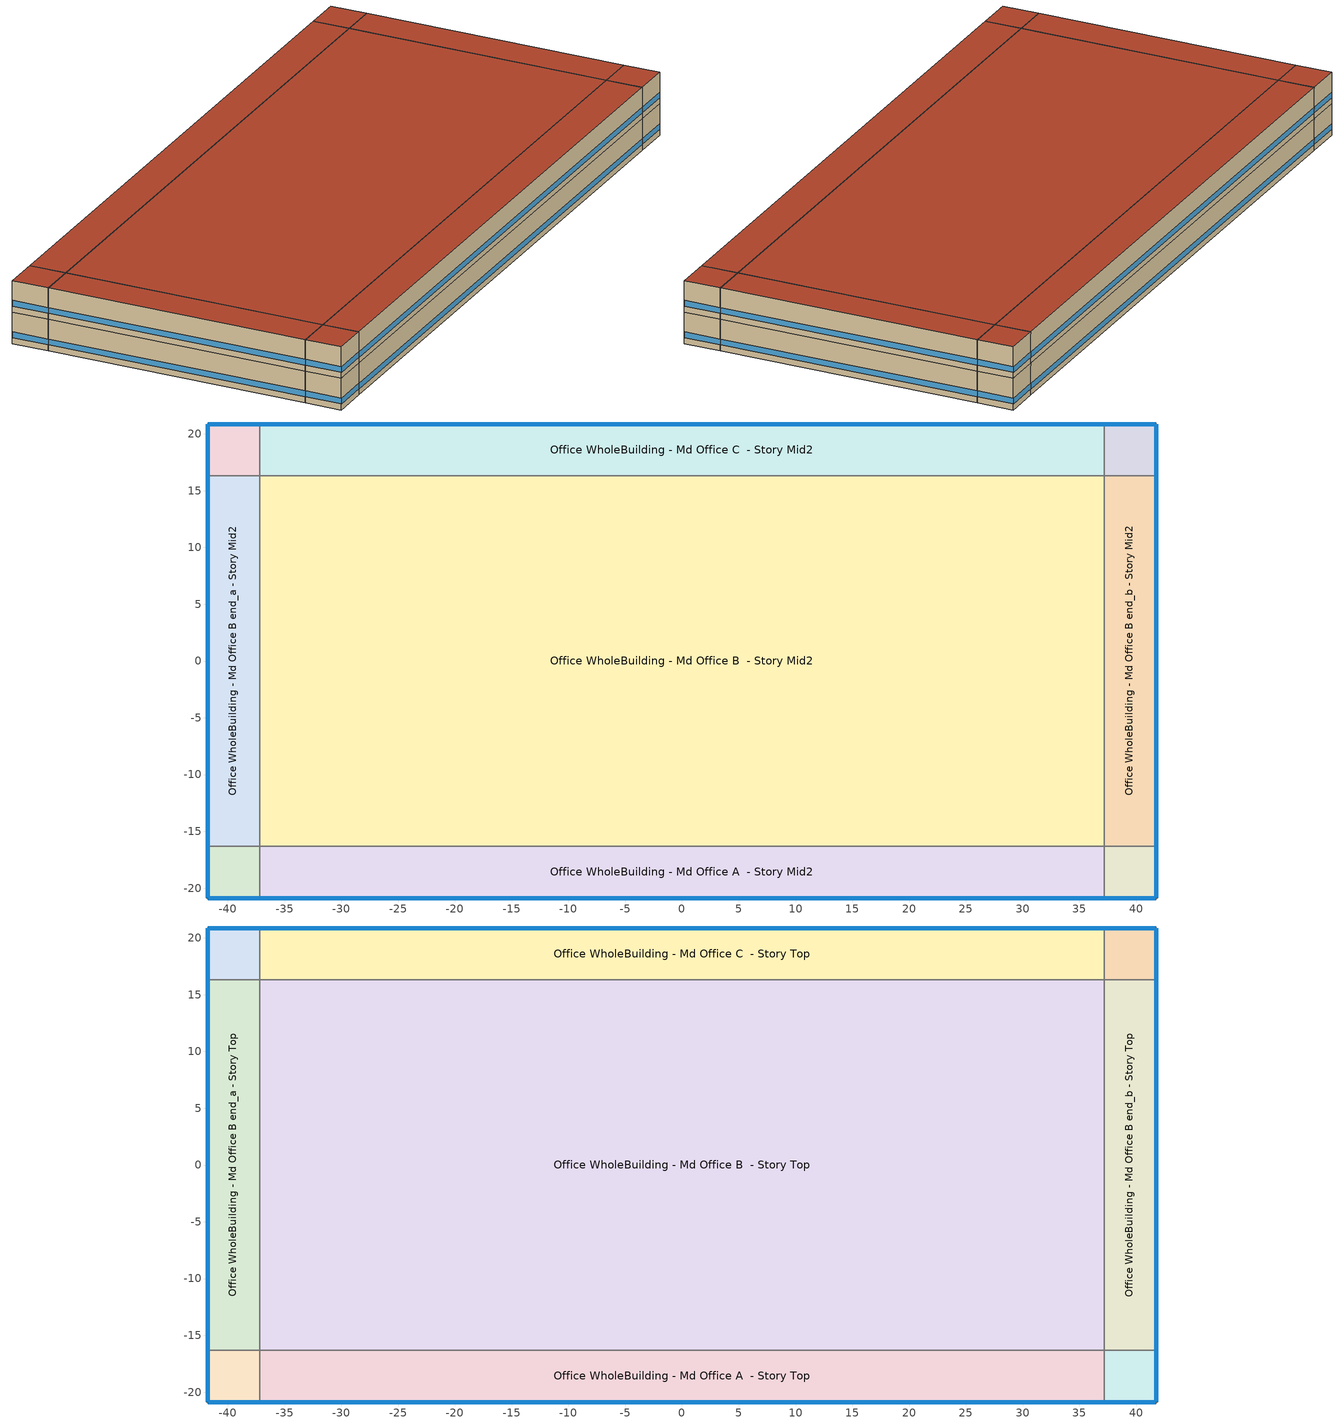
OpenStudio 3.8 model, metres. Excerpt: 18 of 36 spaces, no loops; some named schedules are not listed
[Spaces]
Office WholeBuilding - Md Office A end_a - Story Mid2
 floor adiabatic (Typical Interior Floor): -41.74,-20.87 -41.74,-16.3 -37.16,-16.3 -37.16,-20.87 z7.92
 wall outside: -41.74,-16.3 -41.74,-20.87 -37.16,-20.87 z7.92:11.89
 wall to Office WholeBuilding - Md Office B end_a - Story Mid2: -37.16,-16.3 -41.74,-16.3 z7.92:11.89
 wall to Office WholeBuilding - Md Office A  - Story Mid2: -37.16,-20.87 -37.16,-16.3 z7.92:11.89
 window (Window U-0.56 SHGC 0.39): -41.74,-16.32 -41.74,-20.84 / -41.71,-20.87 -37.19,-20.87 z8.69:9.41
 ceiling adiabatic (Typical Interior Ceiling): -37.16,-20.87 -37.16,-16.3 -41.74,-16.3 -41.74,-20.87 z11.89
Office WholeBuilding - Md Office B end_a - Story Mid2
 floor adiabatic (Typical Interior Floor): -41.74,-16.3 -41.74,16.3 -37.16,16.3 -37.16,-16.3 z7.92
 wall outside: -41.74,16.3 -41.74,-16.3 z7.92:11.89
 wall to Office WholeBuilding - Md Office C end_a - Story Mid2: -37.16,16.3 -41.74,16.3 z7.92:11.89
 wall to Office WholeBuilding - Md Office B  - Story Mid2: -37.16,-16.3 -37.16,16.3 z7.92:11.89
 window (Window U-0.56 SHGC 0.39): -41.74,16.27 -41.74,-16.27 z8.69:9.4
 ceiling adiabatic (Typical Interior Ceiling): -37.16,-16.3 -37.16,16.3 -41.74,16.3 -41.74,-16.3 z11.89
Office WholeBuilding - Md Office C end_a - Story Mid2
 floor adiabatic (Typical Interior Floor): -41.74,16.3 -41.74,20.87 -37.16,20.87 -37.16,16.3 z7.92
 wall outside: -37.16,20.87 -41.74,20.87 -41.74,16.3 z7.92:11.89
 wall to Office WholeBuilding - Md Office C  - Story Mid2: -37.16,16.3 -37.16,20.87 z7.92:11.89
 window (Window U-0.56 SHGC 0.39): -41.74,20.84 -41.74,16.32 / -37.19,20.87 -41.71,20.87 z8.69:9.41
 ceiling adiabatic (Typical Interior Ceiling): -37.16,16.3 -37.16,20.87 -41.74,20.87 -41.74,16.3 z11.89
Office WholeBuilding - Md Office A  - Story Mid2
 floor adiabatic (Typical Interior Floor): -37.16,-20.87 -37.16,-16.3 37.16,-16.3 37.16,-20.87 z7.92
 wall outside: -37.16,-20.87 37.16,-20.87 z7.92:11.89
 wall to Office WholeBuilding - Md Office B  - Story Mid2: 37.16,-16.3 -37.16,-16.3 z7.92:11.89
 wall to Office WholeBuilding - Md Office A end_b - Story Mid2: 37.16,-20.87 37.16,-16.3 z7.92:11.89
 window (Window U-0.56 SHGC 0.39): -37.14,-20.87 37.14,-20.87 z8.69:9.4
 ceiling adiabatic (Typical Interior Ceiling): 37.16,-20.87 37.16,-16.3 -37.16,-16.3 -37.16,-20.87 z11.89
Office WholeBuilding - Md Office B  - Story Mid2
 floor adiabatic (Typical Interior Floor): -37.16,-16.3 -37.16,16.3 37.16,16.3 37.16,-16.3 z7.92
 wall to Office WholeBuilding - Md Office C  - Story Mid2: 37.16,16.3 -37.16,16.3 z7.92:11.89
 wall to Office WholeBuilding - Md Office B end_b - Story Mid2: 37.16,-16.3 37.16,16.3 z7.92:11.89
 ceiling adiabatic (Typical Interior Ceiling): 37.16,-16.3 37.16,16.3 -37.16,16.3 -37.16,-16.3 z11.89
Office WholeBuilding - Md Office C  - Story Mid2
 floor adiabatic (Typical Interior Floor): -37.16,16.3 -37.16,20.87 37.16,20.87 37.16,16.3 z7.92
 wall outside: 37.16,20.87 -37.16,20.87 z7.92:11.89
 wall to Office WholeBuilding - Md Office C end_b - Story Mid2: 37.16,16.3 37.16,20.87 z7.92:11.89
 window (Window U-0.56 SHGC 0.39): 37.14,20.87 -37.14,20.87 z8.69:9.4
 ceiling adiabatic (Typical Interior Ceiling): 37.16,16.3 37.16,20.87 -37.16,20.87 -37.16,16.3 z11.89
Office WholeBuilding - Md Office A end_b - Story Mid2
 floor adiabatic (Typical Interior Floor): 37.16,-20.87 37.16,-16.3 41.74,-16.3 41.74,-20.87 z7.92
 wall outside: 37.16,-20.87 41.74,-20.87 41.74,-16.3 z7.92:11.89
 wall to Office WholeBuilding - Md Office B end_b - Story Mid2: 41.74,-16.3 37.16,-16.3 z7.92:11.89
 window (Window U-0.56 SHGC 0.39): 37.19,-20.87 41.71,-20.87 / 41.74,-20.84 41.74,-16.32 z8.69:9.41
 ceiling adiabatic (Typical Interior Ceiling): 41.74,-20.87 41.74,-16.3 37.16,-16.3 37.16,-20.87 z11.89
Office WholeBuilding - Md Office B end_b - Story Mid2
 floor adiabatic (Typical Interior Floor): 37.16,-16.3 37.16,16.3 41.74,16.3 41.74,-16.3 z7.92
 wall outside: 41.74,-16.3 41.74,16.3 z7.92:11.89
 wall to Office WholeBuilding - Md Office C end_b - Story Mid2: 41.74,16.3 37.16,16.3 z7.92:11.89
 window (Window U-0.56 SHGC 0.39): 41.74,-16.27 41.74,16.27 z8.69:9.4
 ceiling adiabatic (Typical Interior Ceiling): 41.74,-16.3 41.74,16.3 37.16,16.3 37.16,-16.3 z11.89
Office WholeBuilding - Md Office C end_b - Story Mid2
 floor adiabatic (Typical Interior Floor): 37.16,16.3 37.16,20.87 41.74,20.87 41.74,16.3 z7.92
 wall outside: 41.74,16.3 41.74,20.87 37.16,20.87 z7.92:11.89
 window (Window U-0.56 SHGC 0.39): 41.71,20.87 37.19,20.87 / 41.74,16.32 41.74,20.84 z8.69:9.41
 ceiling adiabatic (Typical Interior Ceiling): 41.74,16.3 41.74,20.87 37.16,20.87 37.16,16.3 z11.89
Office WholeBuilding - Md Office A end_a - Story Top
 floor adiabatic (Typical Interior Floor): -41.74,-20.87 -41.74,-16.3 -37.16,-16.3 -37.16,-20.87 z11.89
 wall outside: -41.74,-16.3 -41.74,-20.87 -37.16,-20.87 z11.89:15.85
 wall to Office WholeBuilding - Md Office B end_a - Story Top: -37.16,-16.3 -41.74,-16.3 z11.89:15.85
 wall to Office WholeBuilding - Md Office A  - Story Top: -37.16,-20.87 -37.16,-16.3 z11.89:15.85
 window (Window U-0.56 SHGC 0.39): -41.74,-16.32 -41.74,-20.84 / -41.71,-20.87 -37.19,-20.87 z12.65:13.37
 roof outside: -37.16,-20.87 -37.16,-16.3 -41.74,-16.3 -41.74,-20.87 z15.85
Office WholeBuilding - Md Office B end_a - Story Top
 floor adiabatic (Typical Interior Floor): -41.74,-16.3 -41.74,16.3 -37.16,16.3 -37.16,-16.3 z11.89
 wall outside: -41.74,16.3 -41.74,-16.3 z11.89:15.85
 wall to Office WholeBuilding - Md Office C end_a - Story Top: -37.16,16.3 -41.74,16.3 z11.89:15.85
 wall to Office WholeBuilding - Md Office B  - Story Top: -37.16,-16.3 -37.16,16.3 z11.89:15.85
 window (Window U-0.56 SHGC 0.39): -41.74,16.27 -41.74,-16.27 z12.65:13.36
 roof outside: -37.16,-16.3 -37.16,16.3 -41.74,16.3 -41.74,-16.3 z15.85
Office WholeBuilding - Md Office C end_a - Story Top
 floor adiabatic (Typical Interior Floor): -41.74,16.3 -41.74,20.87 -37.16,20.87 -37.16,16.3 z11.89
 wall outside: -37.16,20.87 -41.74,20.87 -41.74,16.3 z11.89:15.85
 wall to Office WholeBuilding - Md Office C  - Story Top: -37.16,16.3 -37.16,20.87 z11.89:15.85
 window (Window U-0.56 SHGC 0.39): -41.74,20.84 -41.74,16.32 / -37.19,20.87 -41.71,20.87 z12.65:13.37
 roof outside: -37.16,16.3 -37.16,20.87 -41.74,20.87 -41.74,16.3 z15.85
Office WholeBuilding - Md Office A  - Story Top
 floor adiabatic (Typical Interior Floor): -37.16,-20.87 -37.16,-16.3 37.16,-16.3 37.16,-20.87 z11.89
 wall outside: -37.16,-20.87 37.16,-20.87 z11.89:15.85
 wall to Office WholeBuilding - Md Office B  - Story Top: 37.16,-16.3 -37.16,-16.3 z11.89:15.85
 wall to Office WholeBuilding - Md Office A end_b - Story Top: 37.16,-20.87 37.16,-16.3 z11.89:15.85
 window (Window U-0.56 SHGC 0.39): -37.14,-20.87 37.14,-20.87 z12.65:13.36
 roof outside: 37.16,-20.87 37.16,-16.3 -37.16,-16.3 -37.16,-20.87 z15.85
Office WholeBuilding - Md Office B  - Story Top
 floor adiabatic (Typical Interior Floor): -37.16,-16.3 -37.16,16.3 37.16,16.3 37.16,-16.3 z11.89
 wall to Office WholeBuilding - Md Office C  - Story Top: 37.16,16.3 -37.16,16.3 z11.89:15.85
 wall to Office WholeBuilding - Md Office B end_b - Story Top: 37.16,-16.3 37.16,16.3 z11.89:15.85
 roof outside: 37.16,-16.3 37.16,16.3 -37.16,16.3 -37.16,-16.3 z15.85
Office WholeBuilding - Md Office C  - Story Top
 floor adiabatic (Typical Interior Floor): -37.16,16.3 -37.16,20.87 37.16,20.87 37.16,16.3 z11.89
 wall outside: 37.16,20.87 -37.16,20.87 z11.89:15.85
 wall to Office WholeBuilding - Md Office C end_b - Story Top: 37.16,16.3 37.16,20.87 z11.89:15.85
 window (Window U-0.56 SHGC 0.39): 37.14,20.87 -37.14,20.87 z12.65:13.36
 roof outside: 37.16,16.3 37.16,20.87 -37.16,20.87 -37.16,16.3 z15.85
Office WholeBuilding - Md Office A end_b - Story Top
 floor adiabatic (Typical Interior Floor): 37.16,-20.87 37.16,-16.3 41.74,-16.3 41.74,-20.87 z11.89
 wall outside: 37.16,-20.87 41.74,-20.87 41.74,-16.3 z11.89:15.85
 wall to Office WholeBuilding - Md Office B end_b - Story Top: 41.74,-16.3 37.16,-16.3 z11.89:15.85
 window (Window U-0.56 SHGC 0.39): 37.19,-20.87 41.71,-20.87 / 41.74,-20.84 41.74,-16.32 z12.65:13.37
 roof outside: 41.74,-20.87 41.74,-16.3 37.16,-16.3 37.16,-20.87 z15.85
Office WholeBuilding - Md Office B end_b - Story Top
 floor adiabatic (Typical Interior Floor): 37.16,-16.3 37.16,16.3 41.74,16.3 41.74,-16.3 z11.89
 wall outside: 41.74,-16.3 41.74,16.3 z11.89:15.85
 wall to Office WholeBuilding - Md Office C end_b - Story Top: 41.74,16.3 37.16,16.3 z11.89:15.85
 window (Window U-0.56 SHGC 0.39): 41.74,-16.27 41.74,16.27 z12.65:13.36
 roof outside: 41.74,-16.3 41.74,16.3 37.16,16.3 37.16,-16.3 z15.85
Office WholeBuilding - Md Office C end_b - Story Top
 floor adiabatic (Typical Interior Floor): 37.16,16.3 37.16,20.87 41.74,20.87 41.74,16.3 z11.89
 wall outside: 41.74,16.3 41.74,20.87 37.16,20.87 z11.89:15.85
 window (Window U-0.56 SHGC 0.39): 41.71,20.87 37.19,20.87 / 41.74,16.32 41.74,20.84 z12.65:13.37
 roof outside: 41.74,16.3 41.74,20.87 37.16,20.87 37.16,16.3 z15.85
[Site]
Greenville Greenvil_SC_USA: Latitude {deg}=34.9; Longitude {deg}=-82.22; Time Zone {hr}=-5; Elevation {m}=296; Terrain=City
[Site:WaterMainsTemperature]
Calculation Method=Correlation; Annual Average Outdoor Air Temperature {C}=16.2892; Maximum Difference In Monthly Average Outdoor Air Temperatures {deltaC}=21.78
[SizingPeriod:DesignDay] Barometric Pressure {Pa}=97819; Rain Indicator=No; Snow Indicator=No; Day of Month=21; Daylight Saving Time Indicator=No; Humidity Condition Type=Wetbulb; Dry-Bulb Temperature Range Modifier Type=DefaultMultipliers
Name | Maximum Dry-Bulb Temperature {C} | Daily Dry-Bulb Temperature Range {deltaC} | Wind Speed {m/s} | Wind Direction {deg} | Month | Day Type | Wetbulb or DewPoint at Maximum Dry-Bulb {C} | Solar Model Indicator | ASHRAE Clear Sky Optical Depth for Beam Irradiance | ASHRAE Clear Sky Optical Depth for Diffuse Irradiance | Sky Clearness
Greenville Greenvil Ann Clg .4% Condns DB=>MWB 1 | 34.7 | 10.7 | 3.6 | 230 | 7 | SummerDesignDay | 23.2 | ASHRAETau | 0.455 | 2.141
Greenville Greenvil Ann Clg .4% Condns WB=>MDB 1 | 31.1 | 10.7 | 3.6 | 230 | 7 | SummerDesignDay | 25.1 | ASHRAETau | 0.455 | 2.141
Greenville Greenvil Ann Htg 99.6% Condns DB 1 | -6 | 0 | 2.5 | 30 | 1 | WinterDesignDay | -6 | ASHRAEClearSky |  |  | 0
Greenville Greenvil August .4% Condns DB=>MCWB 1 | 36.9 | 10.2 | 3.6 | 230 | 8 | SummerDesignDay | 23.3 | ASHRAETau | 0.441 | 2.204
[ClimateZones]
Climate Zone Institution Name 1=ASHRAE; Climate Zone Document Name 1=ANSI/ASHRAE Standard 169; Climate Zone Document Year 1=2006; Climate Zone Value 1=ASHRAE 169-2013-3A
[Building]
ComStock 90.1-2004|MediumOffice: North Axis {deg}=225; Default Construction Set=ComStock 90.1-2004 - Office - ASHRAE 169-2013-3A; Default Schedule Set=Building Default Schedule Set; Standards Building Type=Office
[Site:GroundTemperature:FCfactorMethod]
January Ground Temperature {C}=16; February Ground Temperature {C}=11.9; March Ground Temperature {C}=7.7; April Ground Temperature {C}=4; May Ground Temperature {C}=7.9; June Ground Temperature {C}=13.8; July Ground Temperature {C}=17.2; August Ground Temperature {C}=20.8; September Ground Temperature {C}=24.8; October Ground Temperature {C}=26.1; November Ground Temperature {C}=26.5; December Ground Temperature {C}=22.5
[DefaultConstructionSet]
ComStock 90.1-2004 - Office - ASHRAE 169-2013-3A: Default Exterior Surface Constructions=Default Surface Constructions 1; Default Interior Surface Constructions=Default Surface Constructions 2; Default Ground Contact Surface Constructions=Default Surface Constructions 3; Default Exterior SubSurface Constructions=Default Sub Surface Constructions 1; Default Interior SubSurface Constructions=Default Sub Surface Constructions 2; Interior Partition Construction=Typical Interior Partition
[DefaultSurfaceConstructions]
Name | Floor Construction | Wall Construction | Roof Ceiling Construction
Default Surface Constructions 1 | Typical Insulated Exterior Mass Floor R-9.35 | Typical Insulated Steel Framed Exterior Wall R-8.06 | Typical IEAD Roof R-15.87
Default Surface Constructions 2 | Typical Interior Floor | Typical Interior Wall | Typical Interior Ceiling
Default Surface Constructions 3 | Typical Insulated Carpeted 6in Slab Floor | Typical Insulated Basement Mass Wall
[Construction]
Typical Insulated Exterior Mass Floor R-9.35: Typical Insulation R-6.78, 4 in. Normalweight Concrete Floor, Typical Carpet Pad
Typical IEAD Roof R-15.87: Roof Membrane, Typical Insulation R-14.76, Metal Roof Surface
Typical Interior Floor: 100mm Normalweight concrete floor, CP02 CARPET PAD
Typical Interior Wall: G01 13mm gypsum board, G01 13mm gypsum board
Typical Interior Ceiling: CP02 CARPET PAD, 100mm Normalweight concrete floor
Typical Insulated Carpeted 6in Slab Floor: 6 in. Normalweight Concrete Floor, Typical Carpet Pad
Typical Insulated Basement Mass Wall: 8 in. Concrete Block Basement Wall
U 0.57 SHGC 0.25 Dbl Ref-C-H Clr 6mm/6mm Air: REF C CLEAR HI 6MM, AIR 6MM, CLEAR 6MM
Typical Insulated Metal Door R-1.43: F08 Metal surface, Typical Insulation R-0.58
Typical Overhead Door R-0.86: Typical Insulation R-0.01
U 1.17 SHGC 0.39 Simple Glazing Skylight U-1.17 SHGC 0.0: U 1.17 SHGC 0.39 Simple Glazing U-1.17 SHGC 0.0
Typical Interior Window: Clear 3mm
Typical Interior Door; Typical Interior Partition: G05 25mm wood
Typical Insulated Steel Framed Exterior Wall R-8.06: 25mm Stucco, 5/8 in. Gypsum Board, Typical Insulation R-5.89, 5/8 in. Gypsum Board
InteriorFurnishings 1: Std Wood 6inch 1
Window U-0.56 SHGC 0.39: Simple Glazing Double - LowE - Clear - Aluminum
[Material:NoMass] Roughness=Smooth; Thermal Absorptance=0.9; Solar Absorptance=0.7
Name | Thermal Resistance {m2-K/W} | Visible Absorptance
Typical Insulation R-6.78 | 1.19347 | 0.7
Typical Carpet Pad; CP02 CARPET PAD | 0.21648 | 0.8
Typical Insulation R-14.76 | 2.59864 | 0.7
Typical Insulation R-0.58 | 0.101875 | 0.7
Typical Insulation R-0.01 | 0.001 | 0.7
Typical Insulation R-5.89 | 1.03652 | 0.7
[Material] Thermal Absorptance=0.9
Name | Roughness | Thickness {m} | Conductivity {W/m-K} | Density {kg/m3} | Specific Heat {J/kg-K} | Solar Absorptance | Visible Absorptance
4 in. Normalweight Concrete Floor | MediumRough | 0.1016 | 2.31 | 2322 | 832 | 0.7 | 0.7
Roof Membrane | VeryRough | 0.0095 | 0.16 | 1121.29 | 1460 | 0.7 | 0.7
Metal Roof Surface; F08 Metal surface | Smooth | 0.0008 | 45.28 | 7824 | 500 | 0.7 | 0.7
100mm Normalweight concrete floor | MediumRough | 0.1016 | 2.31045 | 2322 | 832.557 | 0.7 | 0.7
G01 13mm gypsum board | Smooth | 0.0127 | 0.160031 | 800.001 | 1090.73 | 0.7 | 0.5
6 in. Normalweight Concrete Floor | MediumRough | 0.1524 | 2.31 | 2322 | 832 | 0.7 | 0.7
8 in. Concrete Block Basement Wall | MediumRough | 0.2032 | 1.326 | 1842 | 912 | 0.7 | 0.7
G05 25mm wood | MediumSmooth | 0.0254 | 0.15 | 608 | 1630 | 0.5 | 0.5
25mm Stucco | Smooth | 0.0254 | 0.72 | 1856 | 840 | 0.7 | 0.7
5/8 in. Gypsum Board | MediumSmooth | 0.0159 | 0.16 | 800 | 1090 | 0.7 | 0.7
Std Wood 6inch 1 | MediumSmooth | 0.15 | 0.12 | 540 | 1210 | 0.7 | 0.7
[DefaultSubSurfaceConstructions]
Name | Fixed Window Construction | Operable Window Construction | Door Construction | Glass Door Construction | Overhead Door Construction | Skylight Construction | Tubular Daylight Dome Construction | Tubular Daylight Diffuser Construction
Default Sub Surface Constructions 1 | U 0.57 SHGC 0.25 Dbl Ref-C-H Clr 6mm/6mm Air | U 0.57 SHGC 0.25 Dbl Ref-C-H Clr 6mm/6mm Air | Typical Insulated Metal Door R-1.43 | U 0.57 SHGC 0.25 Dbl Ref-C-H Clr 6mm/6mm Air | Typical Overhead Door R-0.86 | U 1.17 SHGC 0.39 Simple Glazing Skylight U-1.17 SHGC 0.0 | Typical Interior Window | Typical Interior Window
Default Sub Surface Constructions 2 | Typical Interior Window | Typical Interior Window | Typical Interior Door
[WindowMaterial:Glazing] Optical Data Type=SpectralAverage; Infrared Transmittance at Normal Incidence=0; Front Side Infrared Hemispherical Emissivity=0.84; Conductivity {W/m-K}=0.9; Dirt Correction Factor for Solar and Visible Transmittance=1; Solar Diffusing=No
Name | Thickness {m} | Solar Transmittance at Normal Incidence | Front Side Solar Reflectance at Normal Incidence | Back Side Solar Reflectance at Normal Incidence | Visible Transmittance at Normal Incidence | Front Side Visible Reflectance at Normal Incidence | Back Side Visible Reflectance at Normal Incidence | Back Side Infrared Hemispherical Emissivity
REF C CLEAR HI 6MM | 0.006 | 0.2 | 0.16 | 0.39 | 0.22 | 0.17 | 0.35 | 0.55
CLEAR 6MM | 0.006 | 0.775 | 0.071 | 0.071 | 0.881 | 0.08 | 0.08 | 0.84
Clear 3mm | 0.003 | 0.837 | 0.075 | 0.075 | 0.898 | 0.081 | 0.081 | 0.84
[WindowMaterial:Gas]
AIR 6MM: Gas Type=Air; Thickness {m}=0.0063
[WindowMaterial:SimpleGlazingSystem]
Name | U-Factor {W/m2-K} | Solar Heat Gain Coefficient | Visible Transmittance
U 1.17 SHGC 0.39 Simple Glazing U-1.17 SHGC 0.0 | 6.64357 | 0.39 | 0.23
Simple Glazing Double - LowE - Clear - Aluminum | 3.17415 | 0.386 | 0.591
[SpaceType]
Office WholeBuilding - Md Office - ComStock 90.1-2004: Default Schedule Set=Office WholeBuilding - Md Office Schedule Set; Design Specification Outdoor Air Object=Office WholeBuilding - Md Office Ventilation; Standards Building Type=Office; Standards Space Type=WholeBuilding - Md Office
[BuildingStory] Nominal Floor to Floor Height {m}=3.9624
Name | Nominal Z Coordinate {m}
Story Mid2 | 7.9248
Story Top | 11.8872
[Space] Space Type=Office WholeBuilding - Md Office - ComStock 90.1-2004
Name | Building Story | Thermal Zone
Office WholeBuilding - Md Office A end_a - Story Mid2 | Story Mid2 | Zone Office WholeBuilding - Md Office A end_a - Story Mid2
Office WholeBuilding - Md Office B end_a - Story Mid2 | Story Mid2 | Zone Office WholeBuilding - Md Office B end_a - Story Mid2
Office WholeBuilding - Md Office C end_a - Story Mid2 | Story Mid2 | Zone Office WholeBuilding - Md Office C end_a - Story Mid2
Office WholeBuilding - Md Office A  - Story Mid2 | Story Mid2 | Zone Office WholeBuilding - Md Office A  - Story Mid2
Office WholeBuilding - Md Office B  - Story Mid2 | Story Mid2 | Zone Office WholeBuilding - Md Office B  - Story Mid2
Office WholeBuilding - Md Office C  - Story Mid2 | Story Mid2 | Zone Office WholeBuilding - Md Office C  - Story Mid2
Office WholeBuilding - Md Office A end_b - Story Mid2 | Story Mid2 | Zone Office WholeBuilding - Md Office A end_b - Story Mid2
Office WholeBuilding - Md Office B end_b - Story Mid2 | Story Mid2 | Zone Office WholeBuilding - Md Office B end_b - Story Mid2
Office WholeBuilding - Md Office C end_b - Story Mid2 | Story Mid2 | Zone Office WholeBuilding - Md Office C end_b - Story Mid2
Office WholeBuilding - Md Office A end_a - Story Top | Story Top | Zone Office WholeBuilding - Md Office A end_a - Story Top
Office WholeBuilding - Md Office B end_a - Story Top | Story Top | Zone Office WholeBuilding - Md Office B end_a - Story Top
Office WholeBuilding - Md Office C end_a - Story Top | Story Top | Zone Office WholeBuilding - Md Office C end_a - Story Top
Office WholeBuilding - Md Office A  - Story Top | Story Top | Zone Office WholeBuilding - Md Office A  - Story Top
Office WholeBuilding - Md Office B  - Story Top | Story Top | Zone Office WholeBuilding - Md Office B  - Story Top
Office WholeBuilding - Md Office C  - Story Top | Story Top | Zone Office WholeBuilding - Md Office C  - Story Top
Office WholeBuilding - Md Office A end_b - Story Top | Story Top | Zone Office WholeBuilding - Md Office A end_b - Story Top
Office WholeBuilding - Md Office B end_b - Story Top | Story Top | Zone Office WholeBuilding - Md Office B end_b - Story Top
Office WholeBuilding - Md Office C end_b - Story Top | Story Top | Zone Office WholeBuilding - Md Office C end_b - Story Top
[ThermalZone] Multiplier=1; Use Ideal Air Loads=No
Name | Thermostat
Zone Office WholeBuilding - Md Office A end_a - Story Mid2 | Office WholeBuilding - Md Office - ComStock 90.1-2004 Thermostat 6
Zone Office WholeBuilding - Md Office B end_a - Story Mid2 | Office WholeBuilding - Md Office - ComStock 90.1-2004 Thermostat 18
Zone Office WholeBuilding - Md Office C end_a - Story Mid2 | Office WholeBuilding - Md Office - ComStock 90.1-2004 Thermostat 30
Zone Office WholeBuilding - Md Office A  - Story Mid2 | Office WholeBuilding - Md Office - ComStock 90.1-2004 Thermostat 2
Zone Office WholeBuilding - Md Office B  - Story Mid2 | Office WholeBuilding - Md Office - ComStock 90.1-2004 Thermostat 14
Zone Office WholeBuilding - Md Office C  - Story Mid2 | Office WholeBuilding - Md Office - ComStock 90.1-2004 Thermostat 26
Zone Office WholeBuilding - Md Office A end_b - Story Mid2 | Office WholeBuilding - Md Office - ComStock 90.1-2004 Thermostat 10
Zone Office WholeBuilding - Md Office B end_b - Story Mid2 | Office WholeBuilding - Md Office - ComStock 90.1-2004 Thermostat 22
Zone Office WholeBuilding - Md Office C end_b - Story Mid2 | Office WholeBuilding - Md Office - ComStock 90.1-2004 Thermostat 34
Zone Office WholeBuilding - Md Office A end_a - Story Top | Office WholeBuilding - Md Office - ComStock 90.1-2004 Thermostat 7
Zone Office WholeBuilding - Md Office B end_a - Story Top | Office WholeBuilding - Md Office - ComStock 90.1-2004 Thermostat 19
Zone Office WholeBuilding - Md Office C end_a - Story Top | Office WholeBuilding - Md Office - ComStock 90.1-2004 Thermostat 31
Zone Office WholeBuilding - Md Office A  - Story Top | Office WholeBuilding - Md Office - ComStock 90.1-2004 Thermostat 3
Zone Office WholeBuilding - Md Office B  - Story Top | Office WholeBuilding - Md Office - ComStock 90.1-2004 Thermostat 15
Zone Office WholeBuilding - Md Office C  - Story Top | Office WholeBuilding - Md Office - ComStock 90.1-2004 Thermostat 27
Zone Office WholeBuilding - Md Office A end_b - Story Top | Office WholeBuilding - Md Office - ComStock 90.1-2004 Thermostat 11
Zone Office WholeBuilding - Md Office B end_b - Story Top | Office WholeBuilding - Md Office - ComStock 90.1-2004 Thermostat 23
Zone Office WholeBuilding - Md Office C end_b - Story Top | Office WholeBuilding - Md Office - ComStock 90.1-2004 Thermostat 35
[People:Definition]
Office WholeBuilding - Md Office People Definition: Number of People Calculation Method=People/Area; People per Space Floor Area {person/m2}=0.0538196; Fraction Radiant=0.3
[People]
Office WholeBuilding - Md Office People: People Definition=Office WholeBuilding - Md Office People Definition; Space or SpaceType=Office WholeBuilding - Md Office - ComStock 90.1-2004; Work Efficiency Schedule=Work Efficiency Schedule; Clothing Insulation Schedule=Clothing Schedule; Air Velocity Schedule=Air Velocity Schedule; Multiplier=1
[Lights:Definition] Design Level Calculation Method=Watts/Area; Fraction Visible=0.2; Return Air Fraction=0
Name | Watts per Space Floor Area {W/m2} | Fraction Radiant
Office WholeBuilding - Md Office - ComStock 90.1-2004 General Lights Definition | 5.0993 | 0.31
Office WholeBuilding - Md Office - ComStock 90.1-2004 Wall Wash Lights Definition | 3.64317 | 0.125
[ElectricEquipment:Definition]
Office WholeBuilding - Md Office Elec Equip Definition: Design Level Calculation Method=Watts/Area; Watts per Space Floor Area {W/m2}=8.07293; Fraction Latent=0; Fraction Radiant=0.5; Fraction Lost=0
[ElectricEquipment]
Office WholeBuilding - Md Office Elec Equip: Electric Equipment Definition=Office WholeBuilding - Md Office Elec Equip Definition; Space or SpaceType=Office WholeBuilding - Md Office - ComStock 90.1-2004; Schedule=Office BLDG_EQUIP_EndUseData BPR Adjusted
[DesignSpecification:OutdoorAir]
Office WholeBuilding - Md Office Ventilation: Outdoor Air Method=Sum; Outdoor Air Flow per Floor Area {m3/s-m2}=0.000508
[DefaultScheduleSet]
Name | Number of People Schedule | People Activity Level Schedule | Lighting Schedule | Electric Equipment Schedule | Infiltration Schedule | Hours of Operation Schedule
Office WholeBuilding - Md Office Schedule Set | OfficeMedium BLDG_OCC_SCH | OfficeMedium ACTIVITY_SCH | Office BLDG_LIGHT_EndUseData | Office BLDG_EQUIP_EndUseData | OfficeMedium INFIL_SCH_PNNL
Building Default Schedule Set |  |  |  |  |  | Building Hours of Operation NonResidential
[Exterior:Lights:Definition]
Name | Design Level {W}
Parking Areas and Drives Def (W/ft^2) | 0.0414577
Building Facades Def (W/ft^2) | 0.2
Main Entries Def (W/ft) | 30
Other Doors Def (W/ft) | 20
[Exterior:Lights] Control Option=AstronomicalClock
Name | Exterior Lights Definition | Schedule | Multiplier
Parking Areas and Drives | Parking Areas and Drives Def (W/ft^2) | Always On Discrete | 243000
Building Facades | Building Facades Def (W/ft^2) | Schedule Ruleset 1 | 10680.6
Main Entries | Main Entries Def (W/ft) | Always On Discrete | 30
Other Doors | Other Doors Def (W/ft) | Always On Discrete | 45
[ThermostatSetpoint:DualSetpoint] Heating Setpoint Temperature Schedule=OfficeMedium HTGSETP_SCH_PACU_VAV_bot; Cooling Setpoint Temperature Schedule=OfficeMedium CLGSETP_SCH_NO_SETBACK
Office WholeBuilding - Md Office - ComStock 90.1-2004 Thermostat 2; Office WholeBuilding - Md Office - ComStock 90.1-2004 Thermostat 3; Office WholeBuilding - Md Office - ComStock 90.1-2004 Thermostat 6; Office WholeBuilding - Md Office - ComStock 90.1-2004 Thermostat 7; Office WholeBuilding - Md Office - ComStock 90.1-2004 Thermostat 10; Office WholeBuilding - Md Office - ComStock 90.1-2004 Thermostat 11; Office WholeBuilding - Md Office - ComStock 90.1-2004 Thermostat 14; Office WholeBuilding - Md Office - ComStock 90.1-2004 Thermostat 15; Office WholeBuilding - Md Office - ComStock 90.1-2004 Thermostat 18; Office WholeBuilding - Md Office - ComStock 90.1-2004 Thermostat 19; Office WholeBuilding - Md Office - ComStock 90.1-2004 Thermostat 22; Office WholeBuilding - Md Office - ComStock 90.1-2004 Thermostat 23; Office WholeBuilding - Md Office - ComStock 90.1-2004 Thermostat 26; Office WholeBuilding - Md Office - ComStock 90.1-2004 Thermostat 27; Office WholeBuilding - Md Office - ComStock 90.1-2004 Thermostat 30; Office WholeBuilding - Md Office - ComStock 90.1-2004 Thermostat 31; Office WholeBuilding - Md Office - ComStock 90.1-2004 Thermostat 34; Office WholeBuilding - Md Office - ComStock 90.1-2004 Thermostat 35
[InternalMass:Definition]
Internal Mass Definition 2: Construction=InteriorFurnishings 1; Design Level Calculation Method=SurfaceArea/Area; Surface Area per Space Floor Area=2
[InternalMass] Internal Mass Definition=Internal Mass Definition 2; Multiplier=1
Name | Space or SpaceType
Office WholeBuilding - Md Office C end_b - Story Top Mass | Office WholeBuilding - Md Office C end_b - Story Top
Office WholeBuilding - Md Office B end_b - Story Top Mass | Office WholeBuilding - Md Office B end_b - Story Top
Office WholeBuilding - Md Office C  - Story Top Mass | Office WholeBuilding - Md Office C  - Story Top
Office WholeBuilding - Md Office A  - Story Top Mass | Office WholeBuilding - Md Office A  - Story Top
Office WholeBuilding - Md Office C end_a - Story Top Mass | Office WholeBuilding - Md Office C end_a - Story Top
Office WholeBuilding - Md Office A end_b - Story Top Mass | Office WholeBuilding - Md Office A end_b - Story Top
Office WholeBuilding - Md Office C end_a - Story Mid2 Mass | Office WholeBuilding - Md Office C end_a - Story Mid2
Office WholeBuilding - Md Office B  - Story Top Mass | Office WholeBuilding - Md Office B  - Story Top
Office WholeBuilding - Md Office C end_b - Story Mid2 Mass | Office WholeBuilding - Md Office C end_b - Story Mid2
Office WholeBuilding - Md Office C  - Story Mid2 Mass | Office WholeBuilding - Md Office C  - Story Mid2
Office WholeBuilding - Md Office A end_b - Story Mid2 Mass | Office WholeBuilding - Md Office A end_b - Story Mid2
Office WholeBuilding - Md Office B end_a - Story Mid2 Mass | Office WholeBuilding - Md Office B end_a - Story Mid2
Office WholeBuilding - Md Office A  - Story Mid2 Mass | Office WholeBuilding - Md Office A  - Story Mid2
Office WholeBuilding - Md Office B end_b - Story Mid2 Mass | Office WholeBuilding - Md Office B end_b - Story Mid2
Office WholeBuilding - Md Office B  - Story Mid2 Mass | Office WholeBuilding - Md Office B  - Story Mid2
Office WholeBuilding - Md Office A end_a - Story Top Mass | Office WholeBuilding - Md Office A end_a - Story Top
Office WholeBuilding - Md Office A end_a - Story Mid2 Mass | Office WholeBuilding - Md Office A end_a - Story Mid2
Office WholeBuilding - Md Office B end_a - Story Top Mass | Office WholeBuilding - Md Office B end_a - Story Top
[Lights] Space or SpaceType=Office WholeBuilding - Md Office - ComStock 90.1-2004; Schedule=Office BLDG_LIGHT_EndUseData BPR Adjusted; Fraction Replaceable=1
Name | Lights Definition
Office WholeBuilding - Md Office - ComStock 90.1-2004 General Lighting | Office WholeBuilding - Md Office - ComStock 90.1-2004 General Lights Definition
Office WholeBuilding - Md Office - ComStock 90.1-2004 Wall Wash Lighting | Office WholeBuilding - Md Office - ComStock 90.1-2004 Wall Wash Lights Definition
[SpaceInfiltration:DesignFlowRate] Design Flow Rate Calculation Method=Flow/ExteriorArea; Flow per Exterior Surface Area {m3/s-m2}=0.00123985; Velocity Term Coefficient=0
Name | Space or SpaceType | Schedule | Constant Term Coefficient | Temperature Term Coefficient | Velocity Squared Term Coefficient
Office WholeBuilding - Md Office C end_b - Story Top HVAC On Infiltration | Office WholeBuilding - Md Office C end_b - Story Top | Infiltration HVAC On Schedule | -0.0451 | 0.0046 | 0.0327
Office WholeBuilding - Md Office C end_b - Story Top HVAC Off Infiltration | Office WholeBuilding - Md Office C end_b - Story Top | Infiltration HVAC Off Schedule | 0 | 0.0173 | 0.0398
Office WholeBuilding - Md Office B end_b - Story Top HVAC On Infiltration | Office WholeBuilding - Md Office B end_b - Story Top | Infiltration HVAC On Schedule | -0.0451 | 0.0046 | 0.0327
Office WholeBuilding - Md Office B end_b - Story Top HVAC Off Infiltration | Office WholeBuilding - Md Office B end_b - Story Top | Infiltration HVAC Off Schedule | 0 | 0.0173 | 0.0398
Office WholeBuilding - Md Office C  - Story Top HVAC On Infiltration | Office WholeBuilding - Md Office C  - Story Top | Infiltration HVAC On Schedule | -0.0451 | 0.0046 | 0.0327
Office WholeBuilding - Md Office C  - Story Top HVAC Off Infiltration | Office WholeBuilding - Md Office C  - Story Top | Infiltration HVAC Off Schedule | 0 | 0.0173 | 0.0398
Office WholeBuilding - Md Office A  - Story Top HVAC On Infiltration | Office WholeBuilding - Md Office A  - Story Top | Infiltration HVAC On Schedule | -0.0451 | 0.0046 | 0.0327
Office WholeBuilding - Md Office A  - Story Top HVAC Off Infiltration | Office WholeBuilding - Md Office A  - Story Top | Infiltration HVAC Off Schedule | 0 | 0.0173 | 0.0398
Office WholeBuilding - Md Office C end_a - Story Top HVAC On Infiltration | Office WholeBuilding - Md Office C end_a - Story Top | Infiltration HVAC On Schedule | -0.0451 | 0.0046 | 0.0327
Office WholeBuilding - Md Office C end_a - Story Top HVAC Off Infiltration | Office WholeBuilding - Md Office C end_a - Story Top | Infiltration HVAC Off Schedule | 0 | 0.0173 | 0.0398
Office WholeBuilding - Md Office A end_b - Story Top HVAC On Infiltration | Office WholeBuilding - Md Office A end_b - Story Top | Infiltration HVAC On Schedule | -0.0451 | 0.0046 | 0.0327
Office WholeBuilding - Md Office A end_b - Story Top HVAC Off Infiltration | Office WholeBuilding - Md Office A end_b - Story Top | Infiltration HVAC Off Schedule | 0 | 0.0173 | 0.0398
Office WholeBuilding - Md Office C end_a - Story Mid2 HVAC On Infiltration | Office WholeBuilding - Md Office C end_a - Story Mid2 | Infiltration HVAC On Schedule | -0.0451 | 0.0046 | 0.0327
Office WholeBuilding - Md Office C end_a - Story Mid2 HVAC Off Infiltration | Office WholeBuilding - Md Office C end_a - Story Mid2 | Infiltration HVAC Off Schedule | 0 | 0.0173 | 0.0398
Office WholeBuilding - Md Office B  - Story Top HVAC On Infiltration | Office WholeBuilding - Md Office B  - Story Top | Infiltration HVAC On Schedule | -0.0451 | 0.0046 | 0.0327
Office WholeBuilding - Md Office B  - Story Top HVAC Off Infiltration | Office WholeBuilding - Md Office B  - Story Top | Infiltration HVAC Off Schedule | 0 | 0.0173 | 0.0398
Office WholeBuilding - Md Office C end_b - Story Mid2 HVAC On Infiltration | Office WholeBuilding - Md Office C end_b - Story Mid2 | Infiltration HVAC On Schedule | -0.0451 | 0.0046 | 0.0327
Office WholeBuilding - Md Office C end_b - Story Mid2 HVAC Off Infiltration | Office WholeBuilding - Md Office C end_b - Story Mid2 | Infiltration HVAC Off Schedule | 0 | 0.0173 | 0.0398
Office WholeBuilding - Md Office C  - Story Mid2 HVAC On Infiltration | Office WholeBuilding - Md Office C  - Story Mid2 | Infiltration HVAC On Schedule | -0.0451 | 0.0046 | 0.0327
Office WholeBuilding - Md Office C  - Story Mid2 HVAC Off Infiltration | Office WholeBuilding - Md Office C  - Story Mid2 | Infiltration HVAC Off Schedule | 0 | 0.0173 | 0.0398
Office WholeBuilding - Md Office A end_b - Story Mid2 HVAC On Infiltration | Office WholeBuilding - Md Office A end_b - Story Mid2 | Infiltration HVAC On Schedule | -0.0451 | 0.0046 | 0.0327
Office WholeBuilding - Md Office A end_b - Story Mid2 HVAC Off Infiltration | Office WholeBuilding - Md Office A end_b - Story Mid2 | Infiltration HVAC Off Schedule | 0 | 0.0173 | 0.0398
Office WholeBuilding - Md Office B end_a - Story Mid2 HVAC On Infiltration | Office WholeBuilding - Md Office B end_a - Story Mid2 | Infiltration HVAC On Schedule | -0.0451 | 0.0046 | 0.0327
Office WholeBuilding - Md Office B end_a - Story Mid2 HVAC Off Infiltration | Office WholeBuilding - Md Office B end_a - Story Mid2 | Infiltration HVAC Off Schedule | 0 | 0.0173 | 0.0398
Office WholeBuilding - Md Office A  - Story Mid2 HVAC On Infiltration | Office WholeBuilding - Md Office A  - Story Mid2 | Infiltration HVAC On Schedule | -0.0451 | 0.0046 | 0.0327
Office WholeBuilding - Md Office A  - Story Mid2 HVAC Off Infiltration | Office WholeBuilding - Md Office A  - Story Mid2 | Infiltration HVAC Off Schedule | 0 | 0.0173 | 0.0398
Office WholeBuilding - Md Office B end_b - Story Mid2 HVAC On Infiltration | Office WholeBuilding - Md Office B end_b - Story Mid2 | Infiltration HVAC On Schedule | -0.0451 | 0.0046 | 0.0327
Office WholeBuilding - Md Office B end_b - Story Mid2 HVAC Off Infiltration | Office WholeBuilding - Md Office B end_b - Story Mid2 | Infiltration HVAC Off Schedule | 0 | 0.0173 | 0.0398
Office WholeBuilding - Md Office A end_a - Story Top HVAC On Infiltration | Office WholeBuilding - Md Office A end_a - Story Top | Infiltration HVAC On Schedule | -0.0451 | 0.0046 | 0.0327
Office WholeBuilding - Md Office A end_a - Story Top HVAC Off Infiltration | Office WholeBuilding - Md Office A end_a - Story Top | Infiltration HVAC Off Schedule | 0 | 0.0173 | 0.0398
Office WholeBuilding - Md Office A end_a - Story Mid2 HVAC On Infiltration | Office WholeBuilding - Md Office A end_a - Story Mid2 | Infiltration HVAC On Schedule | -0.0451 | 0.0046 | 0.0327
Office WholeBuilding - Md Office A end_a - Story Mid2 HVAC Off Infiltration | Office WholeBuilding - Md Office A end_a - Story Mid2 | Infiltration HVAC Off Schedule | 0 | 0.0173 | 0.0398
Office WholeBuilding - Md Office B end_a - Story Top HVAC On Infiltration | Office WholeBuilding - Md Office B end_a - Story Top | Infiltration HVAC On Schedule | -0.0451 | 0.0046 | 0.0327
Office WholeBuilding - Md Office B end_a - Story Top HVAC Off Infiltration | Office WholeBuilding - Md Office B end_a - Story Top | Infiltration HVAC Off Schedule | 0 | 0.0173 | 0.0398
[Schedule:Day]
Clothing Schedule Default Winter Clothes; Office BLDG_LIGHT_EndUseData Summer Design Day; Office BLDG_EQUIP_EndUseData Summer Design Day; OfficeMedium INFIL_SCH_PNNL Default; Office BLDG_EQUIP_EndUseData Summer Design Day 1: 24, 0, 1
Air Velocity Schedule Default: 24, 0, 0.2
Work Efficiency Schedule Default; Office BLDG_LIGHT_EndUseData Winter Design Day; Office BLDG_EQUIP_EndUseData Winter Design Day; Office BLDG_EQUIP_EndUseData Winter Design Day 1: 24, 0, 0
Office BLDG_LIGHT_EndUseData Default: Average, 0, 15, 0.049334, 0, 30, 0.0467778, 0, 45, 0.0442217, 1, 0, 0.0416655, 1, 15, 0.0391093, 1, 30, 0.0365532, 1, 45, 0.033997, 2, 0, 0.034675, 2, 15, 0.035353, 2, 30, 0.036031, 2, 45, 0.036709, 3, 0, 0.0401453, 3, 15, 0.0435815, 3, 30, 0.0470177, 3, 45, 0.050454, 4, 0, 0.0476587, 4, 15, 0.0448635, 4, 30, 0.0420683, 4, 45, 0.039273, 5, 0, 0.0396248, 5, 15, 0.0399765, 5, 30, 0.0403283, 5, 45, 0.04068, 6, 0, 0.0519527, 6, 15, 0.0632255, 6, 30, 0.0744983, 6, 45, 0.085771, 7, 0, 0.111016, 7, 15, 0.136262, 7, 30, 0.161507, 7, 45, 0.186752, 8, 0, 0.275585, 8, 15, 0.364419, 8, 30, 0.453253, 8, 45, 0.542086, 9, 0, 0.599833, 9, 15, 0.657579, 9, 30, 0.715326, 9, 45, 0.773073, 10, 0, 0.790609, 10, 15, 0.808144, 10, 30, 0.82568, 10, 45, 0.843215, 11, 0, 0.845477, 11, 15, 0.847738, 11, 30, 0.85, 11, 45, 0.841985, 12, 0, 0.83397, 12, 15, 0.825954, 12, 30, 0.817939, 12, 45, 0.805464, 13, 0, 0.792989, 13, 15, 0.780514, 13, 30, 0.768039, 13, 45, 0.774076, 14, 0, 0.780114, 14, 15, 0.786151, 14, 30, 0.792188, 14, 45, 0.785442, 15, 0, 0.778695, 15, 15, 0.771949, 15, 30, 0.765202, 15, 45, 0.725717, 16, 0, 0.686231, 16, 15, 0.646746, 16, 30, 0.56003, 16, 45, 0.473315, 17, 0, 0.386599, 17, 15, 0.299884, 17, 30, 0.258758, 17, 45, 0.217632, 18, 0, 0.176505, 18, 15, 0.135379, 18, 30, 0.124392, 18, 45, 0.113405, 19, 0, 0.102417, 19, 15, 0.09143, 19, 30, 0.090147, 19, 45, 0.088864, 20, 0, 0.087581, 20, 15, 0.086298, 20, 30, 0.0865627, 20, 45, 0.0868275, 21, 0, 0.0870922, 21, 15, 0.087357, 21, 30, 0.0872172, 21, 45, 0.0870775, 22, 0, 0.0869377, 22, 15, 0.086798, 22, 30, 0.0785857, 22, 45, 0.0703735, 23, 0, 0.0621613, 23, 15, 0.053949, 23, 30, 0.0527953, 23, 45, 0.0516415, 24, 0, 0.0504877
Office BLDG_EQUIP_EndUseData Default: Average, 0, 15, 0.5397, 0, 30, 0.546517, 0, 45, 0.553333, 1, 0, 0.56015, 1, 15, 0.566967, 1, 30, 0.573783, 1, 45, 0.5806, 2, 0, 0.5805, 2, 15, 0.5804, 2, 30, 0.5803, 2, 45, 0.5802, 3, 0, 0.575925, 3, 15, 0.57165, 3, 30, 0.567375, 3, 45, 0.5631, 4, 0, 0.559075, 4, 15, 0.55505, 4, 30, 0.551025, 4, 45, 0.547, 5, 0, 0.544575, 5, 15, 0.54215, 5, 30, 0.539725, 5, 45, 0.5373, 6, 0, 0.537625, 6, 15, 0.53795, 6, 30, 0.538275, 6, 45, 0.5386, 7, 0, 0.55345, 7, 15, 0.5683, 7, 30, 0.58315, 7, 45, 0.598, 8, 0, 0.6198, 8, 15, 0.6416, 8, 30, 0.6634, 8, 45, 0.6852, 9, 0, 0.7091, 9, 15, 0.733, 9, 30, 0.7569, 9, 45, 0.7808, 10, 0, 0.80195, 10, 15, 0.8231, 10, 30, 0.84425, 10, 45, 0.8654, 11, 0, 0.8725, 11, 15, 0.8796, 11, 30, 0.8867, 11, 45, 0.8855, 12, 0, 0.8843, 12, 15, 0.8831, 12, 30, 0.8819, 12, 45, 0.8666, 13, 0, 0.8513, 13, 15, 0.836, 13, 30, 0.8207, 13, 45, 0.8107, 14, 0, 0.8007, 14, 15, 0.7907, 14, 30, 0.7807, 14, 45, 0.76935, 15, 0, 0.758, 15, 15, 0.74665, 15, 30, 0.7353, 15, 45, 0.7136, 16, 0, 0.6919, 16, 15, 0.6702, 16, 30, 0.65385, 16, 45, 0.6375, 17, 0, 0.62115, 17, 15, 0.6048, 17, 30, 0.5951, 17, 45, 0.5854, 18, 0, 0.5757, 18, 15, 0.566, 18, 30, 0.568025, 18, 45, 0.57005, 19, 0, 0.572075, 19, 15, 0.5741, 19, 30, 0.58375, 19, 45, 0.5934, 20, 0, 0.60305, 20, 15, 0.6127, 20, 30, 0.6241, 20, 45, 0.6355, 21, 0, 0.6469, 21, 15, 0.6583, 21, 30, 0.662075, 21, 45, 0.66585, 22, 0, 0.669625, 22, 15, 0.6734, 22, 30, 0.659798, 22, 45, 0.646195, 23, 0, 0.632593, 23, 15, 0.61899, 23, 30, 0.599167, 23, 45, 0.579345, 24, 0, 0.559523
OfficeMedium INFIL_SCH_PNNL Summer Design Day: 6, 0, 1, 22, 0, 0.25, 24, 0, 1
OfficeMedium INFIL_SCH_PNNL Winter Design Day: 6, 0, 1, 18, 0, 0.25, 24, 0, 1
Office BLDG_EQUIP_EndUseData Default 1: No, 0, 15, 0.138182, 0, 30, 0.152886, 0, 45, 0.167591, 1, 0, 0.182295, 1, 15, 0.196999, 1, 30, 0.211704, 1, 45, 0.226408, 2, 0, 0.226192, 2, 15, 0.225977, 2, 30, 0.225761, 2, 45, 0.225545, 3, 0, 0.216323, 3, 15, 0.207102, 3, 30, 0.19788, 3, 45, 0.188658, 4, 0, 0.179976, 4, 15, 0.171294, 4, 30, 0.162611, 4, 45, 0.153929, 5, 0, 0.148698, 5, 15, 0.143467, 5, 30, 0.138236, 5, 45, 0.133005, 6, 0, 0.133706, 6, 15, 0.134407, 6, 30, 0.135108, 6, 45, 0.135809, 7, 0, 0.167842, 7, 15, 0.199875, 7, 30, 0.231909, 7, 45, 0.263942, 8, 0, 0.310967, 8, 15, 0.357992, 8, 30, 0.405017, 8, 45, 0.452042, 9, 0, 0.503597, 9, 15, 0.555152, 9, 30, 0.606707, 9, 45, 0.658262, 10, 0, 0.703885, 10, 15, 0.749508, 10, 30, 0.795131, 10, 45, 0.840754, 11, 0, 0.856069, 11, 15, 0.871385, 11, 30, 0.8867, 11, 45, 0.884111, 12, 0, 0.881523, 12, 15, 0.878934, 12, 30, 0.876346, 12, 45, 0.843342, 13, 0, 0.810338, 13, 15, 0.777334, 13, 30, 0.744331, 13, 45, 0.722759, 14, 0, 0.701188, 14, 15, 0.679617, 14, 30, 0.658046, 14, 45, 0.633563, 15, 0, 0.60908, 15, 15, 0.584596, 15, 30, 0.560113, 15, 45, 0.513304, 16, 0, 0.466495, 16, 15, 0.419685, 16, 30, 0.384416, 16, 45, 0.349148, 17, 0, 0.313879, 17, 15, 0.27861, 17, 30, 0.257686, 17, 45, 0.236762, 18, 0, 0.215838, 18, 15, 0.194914, 18, 30, 0.199282, 18, 45, 0.20365, 19, 0, 0.208019, 19, 15, 0.212387, 19, 30, 0.233203, 19, 45, 0.254019, 20, 0, 0.274835, 20, 15, 0.295651, 20, 30, 0.320242, 20, 45, 0.344833, 21, 0, 0.369424, 21, 15, 0.394016, 21, 30, 0.402159, 21, 45, 0.410302, 22, 0, 0.418445, 22, 15, 0.426588, 22, 30, 0.397246, 22, 45, 0.367904, 23, 0, 0.338562, 23, 15, 0.309219, 23, 30, 0.26646, 23, 45, 0.223701, 24, 0, 0.180941
[Schedule:Rule]
Schedule Rule 1: Schedule Ruleset=Clothing Schedule; Rule Order=0; Day Schedule=Clothing Schedule Summer Clothes; Date Specification Type=DateRange; Start Month=5; Start Day=1; End Month=9; End Day=30
Schedule Rule 5: Schedule Ruleset=Office BLDG_LIGHT_EndUseData; Rule Order=1; Day Schedule=Office BLDG_LIGHT_EndUseData Sat Day; Date Specification Type=DateRange; Start Month=1; Start Day=1; End Month=12; End Day=31; Apply Saturday=Yes
Schedule Rule 6: Schedule Ruleset=Office BLDG_LIGHT_EndUseData; Rule Order=0; Day Schedule=Office BLDG_LIGHT_EndUseData Sun Day; Date Specification Type=DateRange; Start Month=1; Start Day=1; End Month=12; End Day=31; Apply Sunday=Yes
Schedule Rule 8: Schedule Ruleset=Office BLDG_EQUIP_EndUseData; Rule Order=1; Day Schedule=Office BLDG_EQUIP_EndUseData Sat Day; Date Specification Type=DateRange; Start Month=1; Start Day=1; End Month=12; End Day=31; Apply Saturday=Yes
Schedule Rule 9: Schedule Ruleset=Office BLDG_EQUIP_EndUseData; Rule Order=0; Day Schedule=Office BLDG_EQUIP_EndUseData Sun Day; Date Specification Type=DateRange; Start Month=1; Start Day=1; End Month=12; End Day=31; Apply Sunday=Yes
Schedule Rule 10: Schedule Ruleset=OfficeMedium INFIL_SCH_PNNL; Rule Order=1; Day Schedule=OfficeMedium INFIL_SCH_PNNL SmrDsn|Wkdy Day; Date Specification Type=DateRange; Start Month=1; Start Day=1; End Month=12; End Day=31; Apply Monday=Yes; Apply Tuesday=Yes; Apply Wednesday=Yes; Apply Thursday=Yes; Apply Friday=Yes
Schedule Rule 11: Schedule Ruleset=OfficeMedium INFIL_SCH_PNNL; Rule Order=0; Day Schedule=OfficeMedium INFIL_SCH_PNNL WntrDsn|Sat Day; Date Specification Type=DateRange; Start Month=1; Start Day=1; End Month=12; End Day=31; Apply Saturday=Yes
autogen OfficeMedium ACTIVITY_SCH 0: Schedule Ruleset=OfficeMedium ACTIVITY_SCH; Rule Order=0; Day Schedule=autogen OfficeMedium ACTIVITY_SCH 0_day_sch; Date Specification Type=SpecificDates; Apply Saturday=Yes; Apply Sunday=Yes; Apply Monday=Yes; Apply Tuesday=Yes; Apply Wednesday=Yes; Apply Thursday=Yes; Apply Friday=Yes; Specific Month 1=1; Specific Day 1=6; Specific Month 2=1; Specific Day 2=13; Specific Month 3=1; Specific Day 3=20; Specific Month 4=1; Specific Day 4=27; Specific Month 5=2; Specific Day 5=3; Specific Month 6=2; Specific Day 6=10; Specific Month 7=2; Specific Day 7=17; Specific Month 8=2; Specific Day 8=24; Specific Month 9=3; Specific Day 9=3; Specific Month 10=3; Specific Day 10=10; Specific Month 11=3; Specific Day 11=17; Specific Month 12=3; Specific Day 12=24; Specific Month 13=3; Specific Day 13=31; Specific Month 14=4; Specific Day 14=7; Specific Month 15=4; Specific Day 15=14; Specific Month 16=4; Specific Day 16=21; Specific Month 17=4; Specific Day 17=28; Specific Month 18=5; Specific Day 18=5; Specific Month 19=5; Specific Day 19=12; Specific Month 20=5; Specific Day 20=19; Specific Month 21=5; Specific Day 21=26; Specific Month 22=6; Specific Day 22=2; Specific Month 23=6; Specific Day 23=9; Specific Month 24=6; Specific Day 24=16; Specific Month 25=6; Specific Day 25=23; Specific Month 26=6; Specific Day 26=30; Specific Month 27=7; Specific Day 27=7; Specific Month 28=7; Specific Day 28=14; Specific Month 29=7; Specific Day 29=21; Specific Month 30=7; Specific Day 30=28; Specific Month 31=8; Specific Day 31=4; Specific Month 32=8; Specific Day 32=11; Specific Month 33=8; Specific Day 33=18; Specific Month 34=8; Specific Day 34=25; Specific Month 35=9; Specific Day 35=1; Specific Month 36=9; Specific Day 36=8; Specific Month 37=9; Specific Day 37=15; Specific Month 38=9; Specific Day 38=22; Specific Month 39=9; Specific Day 39=29; Specific Month 40=10; Specific Day 40=6; Specific Month 41=10; Specific Day 41=13; Specific Month 42=10; Specific Day 42=20; Specific Month 43=10; Specific Day 43=27; Specific Month 44=11; Specific Day 44=3; Specific Month 45=11; Specific Day 45=10; Specific Month 46=11; Specific Day 46=17; Specific Month 47=11; Specific Day 47=24; Specific Month 48=12; Specific Day 48=1; Specific Month 49=12; Specific Day 49=8; Specific Month 50=12; Specific Day 50=15; Specific Month 51=12; Specific Day 51=22; Specific Month 52=12; Specific Day 52=29
autogen OfficeMedium ACTIVITY_SCH 1: Schedule Ruleset=OfficeMedium ACTIVITY_SCH; Rule Order=1; Day Schedule=autogen OfficeMedium ACTIVITY_SCH 1_day_sch; Date Specification Type=SpecificDates; Apply Saturday=Yes; Apply Sunday=Yes; Apply Monday=Yes; Apply Tuesday=Yes; Apply Wednesday=Yes; Apply Thursday=Yes; Apply Friday=Yes; Specific Month 1=1; Specific Day 1=7; Specific Month 2=1; Specific Day 2=14; Specific Month 3=1; Specific Day 3=21; Specific Month 4=1; Specific Day 4=28; Specific Month 5=2; Specific Day 5=4; Specific Month 6=2; Specific Day 6=11; Specific Month 7=2; Specific Day 7=18; Specific Month 8=2; Specific Day 8=25; Specific Month 9=3; Specific Day 9=4; Specific Month 10=3; Specific Day 10=11; Specific Month 11=3; Specific Day 11=18; Specific Month 12=3; Specific Day 12=25; Specific Month 13=4; Specific Day 13=1; Specific Month 14=4; Specific Day 14=8; Specific Month 15=4; Specific Day 15=15; Specific Month 16=4; Specific Day 16=22; Specific Month 17=4; Specific Day 17=29; Specific Month 18=5; Specific Day 18=6; Specific Month 19=5; Specific Day 19=13; Specific Month 20=5; Specific Day 20=20; Specific Month 21=5; Specific Day 21=27; Specific Month 22=6; Specific Day 22=3; Specific Month 23=6; Specific Day 23=10; Specific Month 24=6; Specific Day 24=17; Specific Month 25=6; Specific Day 25=24; Specific Month 26=7; Specific Day 26=1; Specific Month 27=7; Specific Day 27=8; Specific Month 28=7; Specific Day 28=15; Specific Month 29=7; Specific Day 29=22; Specific Month 30=7; Specific Day 30=29; Specific Month 31=8; Specific Day 31=5; Specific Month 32=8; Specific Day 32=12; Specific Month 33=8; Specific Day 33=19; Specific Month 34=8; Specific Day 34=26; Specific Month 35=9; Specific Day 35=2; Specific Month 36=9; Specific Day 36=9; Specific Month 37=9; Specific Day 37=16; Specific Month 38=9; Specific Day 38=23; Specific Month 39=9; Specific Day 39=30; Specific Month 40=10; Specific Day 40=7; Specific Month 41=10; Specific Day 41=14; Specific Month 42=10; Specific Day 42=21; Specific Month 43=10; Specific Day 43=28; Specific Month 44=11; Specific Day 44=4; Specific Month 45=11; Specific Day 45=11; Specific Month 46=11; Specific Day 46=18; Specific Month 47=11; Specific Day 47=25; Specific Month 48=12; Specific Day 48=2; Specific Month 49=12; Specific Day 49=9; Specific Month 50=12; Specific Day 50=16; Specific Month 51=12; Specific Day 51=23; Specific Month 52=12; Specific Day 52=30
Schedule Rule 19: Schedule Ruleset=Office BLDG_EQUIP_EndUseData BPR Adjusted; Rule Order=0; Day Schedule=Office BLDG_EQUIP_EndUseData Sun Day; Date Specification Type=DateRange; Start Month=1; Start Day=1; End Month=12; End Day=31; Apply Sunday=Yes
